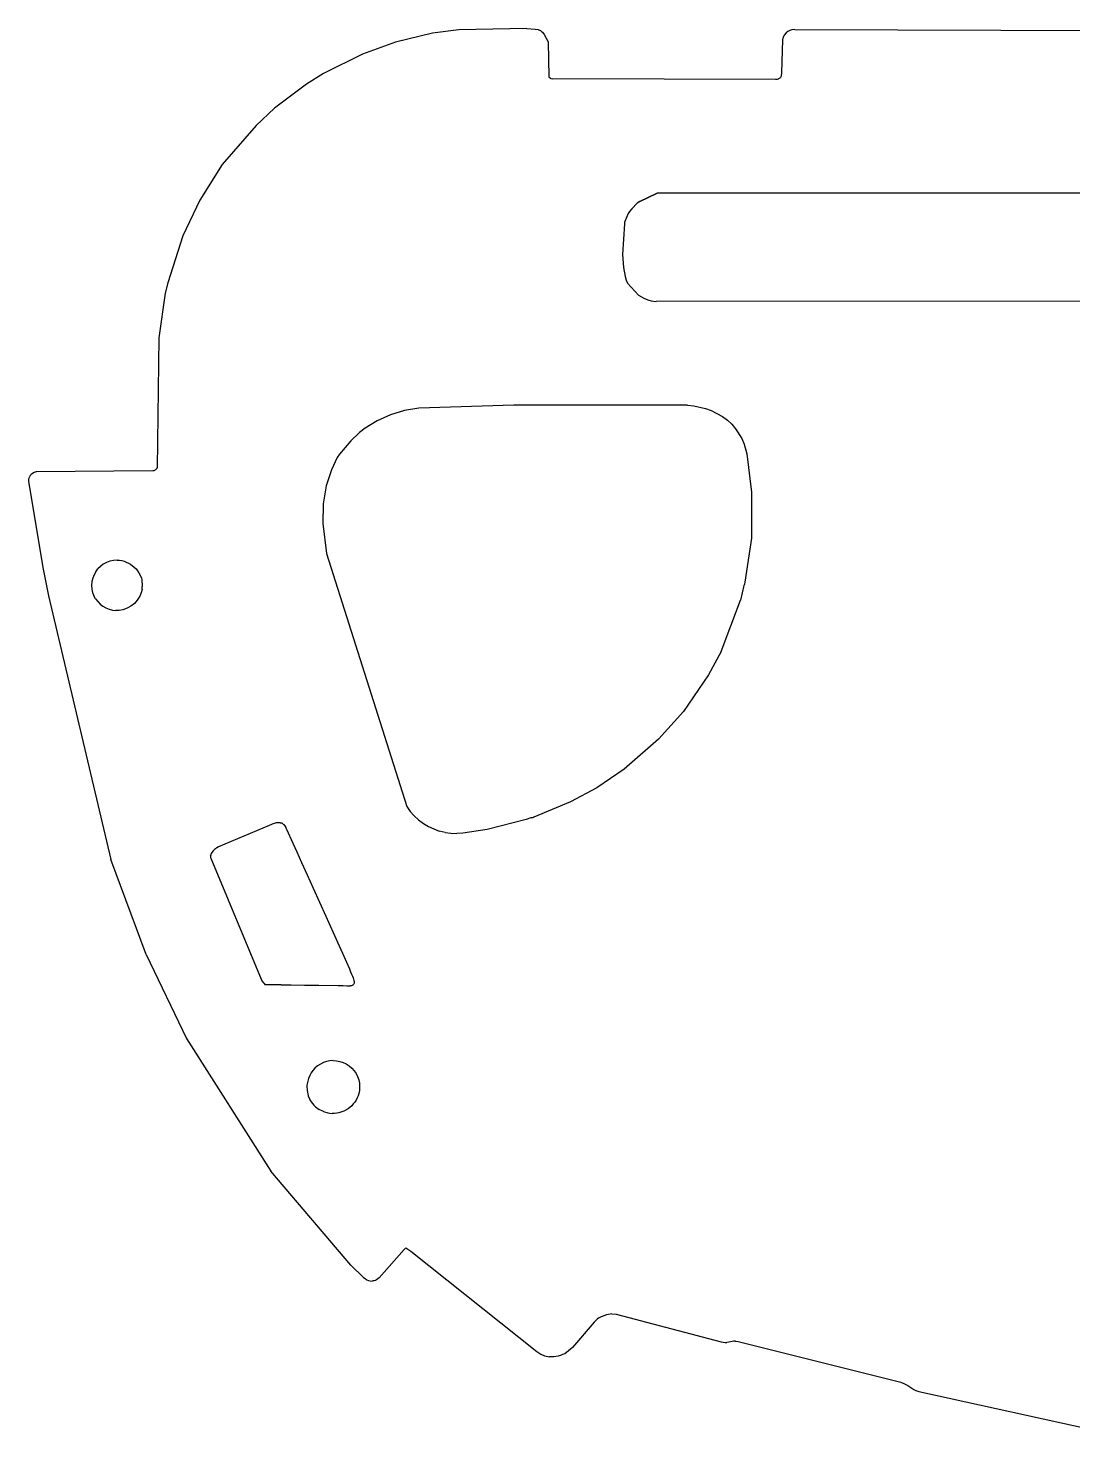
# Model space of a CAD drawing. Extents: x -18.7 to 18.6, y -6.8 to 5.9.
# Drawn here: x -18.66 to -9.96, y -5.98 to 5.85 of the extents above; entities that cross this region are included whole.
import ezdxf

# ---------------------------------------------------------------- set-up
doc = ezdxf.new("R2010")
doc.units = 0
doc.header["$MEASUREMENT"] = 0
doc.layers.get('0').update_dxf_attribs({"linetype": 'CONTINUOUS'})

msp = doc.modelspace()

# ---------------------------------------------------------------- linework, layer by layer
for p, q in [((-15.294, 5.807), (-15.601, 5.733)), ((-15.074, 5.836), (-15.294, 5.807)), ((-15.294, 5.807), (-15.294, 5.807)), ((-14.508, 5.848), (-15.074, 5.836)), ((-15.074, 5.836), (-15.074, 5.836)), ((-14.508, 5.848), (-14.437, 5.842)), ((-14.508, 5.848), (-14.508, 5.848)), ((-14.437, 5.842), (-14.413, 5.837)), ((-14.437, 5.842), (-14.437, 5.842)), ((-14.413, 5.837), (-14.403, 5.834)), ((-14.413, 5.837), (-14.413, 5.837)), ((-14.403, 5.834), (-14.403, 5.834)), ((-14.403, 5.834), (-14.394, 5.829)), ((-14.394, 5.829), (-14.394, 5.829)), ((-14.394, 5.829), (-14.386, 5.823)), ((-14.386, 5.823), (-14.386, 5.823)), ((-14.386, 5.823), (-14.378, 5.815)), ((-14.378, 5.815), (-14.363, 5.796)), ((-14.378, 5.815), (-14.378, 5.815)), ((-14.363, 5.796), (-14.329, 5.737)), ((-14.363, 5.796), (-14.363, 5.796)), ((-12.346, 5.811), (-12.363, 5.79)), ((-12.334, 5.821), (-12.346, 5.811)), ((-12.346, 5.811), (-12.346, 5.811)), ((-12.329, 5.825), (-12.334, 5.821)), ((-12.334, 5.821), (-12.334, 5.821)), ((-12.323, 5.828), (-12.329, 5.825)), ((-12.329, 5.825), (-12.329, 5.825)), ((-12.316, 5.831), (-12.323, 5.828)), ((-12.323, 5.828), (-12.323, 5.828)), ((-12.299, 5.835), (-12.316, 5.831)), ((-12.316, 5.831), (-12.316, 5.831)), ((-12.276, 5.838), (-12.299, 5.835)), ((-12.299, 5.835), (-12.299, 5.835)), ((-12.276, 5.838), (-9.574, 5.829)), ((-12.276, 5.838), (-12.276, 5.838)), ((-15.601, 5.733), (-15.877, 5.634)), ((-15.601, 5.733), (-15.601, 5.733)), ((-14.329, 5.737), (-14.325, 5.443)), ((-14.329, 5.737), (-14.329, 5.737)), ((-12.377, 5.753), (-12.385, 5.478)), ((-12.374, 5.767), (-12.377, 5.753)), ((-12.377, 5.753), (-12.377, 5.753)), ((-12.373, 5.771), (-12.374, 5.767)), ((-12.374, 5.767), (-12.374, 5.767)), ((-12.369, 5.779), (-12.373, 5.771)), ((-12.373, 5.771), (-12.373, 5.771)), ((-12.363, 5.79), (-12.369, 5.779)), ((-12.369, 5.779), (-12.369, 5.779)), ((-12.363, 5.79), (-12.363, 5.79)), ((-15.877, 5.634), (-16.201, 5.473)), ((-15.877, 5.634), (-15.877, 5.634)), ((-16.201, 5.473), (-16.344, 5.384)), ((-16.201, 5.473), (-16.201, 5.473)), ((-14.325, 5.443), (-14.325, 5.443)), ((-14.325, 5.443), (-14.311, 5.432)), ((-12.392, 5.445), (-12.395, 5.439)), ((-12.389, 5.453), (-12.392, 5.445)), ((-12.392, 5.445), (-12.392, 5.445)), ((-12.385, 5.478), (-12.389, 5.453)), ((-12.389, 5.453), (-12.389, 5.453)), ((-12.385, 5.478), (-12.385, 5.478)), ((-16.344, 5.384), (-16.61, 5.182)), ((-16.344, 5.384), (-16.344, 5.384)), ((-14.311, 5.432), (-14.311, 5.432)), ((-14.311, 5.432), (-14.308, 5.431)), ((-14.308, 5.431), (-14.304, 5.43)), ((-14.308, 5.431), (-14.308, 5.431)), ((-14.304, 5.43), (-14.292, 5.427)), ((-14.304, 5.43), (-14.304, 5.43)), ((-14.292, 5.427), (-14.292, 5.427)), ((-12.436, 5.422), (-14.292, 5.427)), ((-12.423, 5.423), (-12.436, 5.422)), ((-12.436, 5.422), (-12.436, 5.422)), ((-12.415, 5.425), (-12.423, 5.423)), ((-12.423, 5.423), (-12.423, 5.423)), ((-12.411, 5.427), (-12.415, 5.425)), ((-12.415, 5.425), (-12.415, 5.425)), ((-12.405, 5.43), (-12.411, 5.427)), ((-12.411, 5.427), (-12.411, 5.427)), ((-12.4, 5.434), (-12.405, 5.43)), ((-12.405, 5.43), (-12.405, 5.43)), ((-12.395, 5.439), (-12.4, 5.434)), ((-12.4, 5.434), (-12.4, 5.434)), ((-12.395, 5.439), (-12.395, 5.439)), ((-16.61, 5.182), (-16.763, 5.04)), ((-16.61, 5.182), (-16.61, 5.182)), ((-16.763, 5.04), (-17.045, 4.714)), ((-16.763, 5.04), (-16.763, 5.04)), ((-17.045, 4.714), (-17.231, 4.418)), ((-17.045, 4.714), (-17.045, 4.714)), ((-17.231, 4.418), (-17.374, 4.119)), ((-17.231, 4.418), (-17.231, 4.418)), ((-13.587, 4.392), (-13.633, 4.346)), ((-13.567, 4.406), (-13.587, 4.392)), ((-13.587, 4.392), (-13.587, 4.392)), ((-13.567, 4.406), (-13.422, 4.474)), ((-13.426, 4.473), (-13.567, 4.406)), ((-13.567, 4.406), (-13.567, 4.406)), ((-13.422, 4.474), (-13.426, 4.473)), ((-13.426, 4.473), (-13.426, 4.473)), ((13.478, 4.477), (-13.422, 4.474)), ((-13.422, 4.474), (-13.422, 4.474)), ((-13.662, 4.306), (-13.69, 4.24)), ((-13.651, 4.324), (-13.662, 4.306)), ((-13.662, 4.306), (-13.662, 4.306)), ((-13.633, 4.346), (-13.651, 4.324)), ((-13.651, 4.324), (-13.651, 4.324)), ((-13.633, 4.346), (-13.633, 4.346)), ((-13.695, 4.22), (-13.711, 3.964)), ((-13.693, 4.232), (-13.695, 4.22)), ((-13.695, 4.22), (-13.695, 4.22)), ((-13.69, 4.24), (-13.693, 4.232)), ((-13.693, 4.232), (-13.693, 4.232)), ((-13.69, 4.24), (-13.69, 4.24)), ((-17.374, 4.119), (-17.498, 3.728)), ((-17.374, 4.119), (-17.374, 4.119)), ((-13.711, 3.964), (-13.711, 3.964)), ((-13.711, 3.964), (-13.703, 3.855)), ((-13.703, 3.855), (-13.703, 3.855)), ((-13.703, 3.855), (-13.689, 3.782)), ((-17.498, 3.728), (-17.519, 3.642)), ((-17.498, 3.728), (-17.498, 3.728)), ((-13.689, 3.782), (-13.68, 3.752)), ((-13.689, 3.782), (-13.689, 3.782)), ((-13.68, 3.752), (-13.68, 3.752)), ((-13.68, 3.752), (-13.669, 3.726)), ((-13.669, 3.726), (-13.669, 3.726)), ((-13.669, 3.726), (-13.576, 3.626)), ((-17.519, 3.642), (-17.574, 3.27)), ((-17.519, 3.642), (-17.519, 3.642)), ((-13.576, 3.626), (-13.527, 3.599)), ((-13.576, 3.626), (-13.576, 3.626)), ((-13.527, 3.599), (-13.492, 3.585)), ((-13.527, 3.599), (-13.527, 3.599)), ((-13.492, 3.585), (-13.492, 3.585)), ((-13.492, 3.585), (-13.473, 3.58)), ((-13.473, 3.58), (-13.473, 3.58)), ((-13.473, 3.58), (-13.43, 3.573)), ((13.513, 3.597), (-13.43, 3.573)), ((-13.43, 3.573), (-13.43, 3.573)), ((-17.574, 3.27), (-17.588, 2.189)), ((-17.574, 3.27), (-17.574, 3.27)), ((-15.642, 2.63), (-15.754, 2.58)), ((-15.527, 2.666), (-15.642, 2.63)), ((-15.642, 2.63), (-15.642, 2.63)), ((-15.408, 2.684), (-15.527, 2.666)), ((-15.527, 2.666), (-15.527, 2.666)), ((-14.617, 2.71), (-15.408, 2.684)), ((-15.408, 2.684), (-15.408, 2.684)), ((-14.617, 2.71), (-14.617, 2.71)), ((-14.615, 2.71), (-14.617, 2.71)), ((-13.169, 2.709), (-14.615, 2.71)), ((-14.615, 2.71), (-14.615, 2.71)), ((-13.169, 2.709), (-13.116, 2.703)), ((-13.169, 2.709), (-13.169, 2.709)), ((-13.116, 2.703), (-13.018, 2.681)), ((-13.116, 2.703), (-13.116, 2.703)), ((-13.018, 2.681), (-13.018, 2.681)), ((-13.018, 2.681), (-12.973, 2.664)), ((-12.973, 2.664), (-12.878, 2.614)), ((-12.973, 2.664), (-12.973, 2.664)), ((-12.878, 2.614), (-12.837, 2.584)), ((-12.878, 2.614), (-12.878, 2.614)), ((-15.855, 2.517), (-15.901, 2.481)), ((-15.754, 2.58), (-15.855, 2.517)), ((-15.855, 2.517), (-15.855, 2.517)), ((-15.754, 2.58), (-15.754, 2.58)), ((-12.837, 2.584), (-12.801, 2.551)), ((-12.837, 2.584), (-12.837, 2.584)), ((-12.801, 2.551), (-12.801, 2.551)), ((-12.801, 2.551), (-12.768, 2.513)), ((-12.768, 2.513), (-12.716, 2.432)), ((-12.768, 2.513), (-12.768, 2.513)), ((-15.974, 2.413), (-16.067, 2.303)), ((-15.901, 2.481), (-15.974, 2.413)), ((-15.974, 2.413), (-15.974, 2.413)), ((-15.901, 2.481), (-15.901, 2.481)), ((-12.716, 2.432), (-12.696, 2.384)), ((-12.716, 2.432), (-12.716, 2.432)), ((-12.696, 2.384), (-12.696, 2.384)), ((-12.696, 2.384), (-12.675, 2.304)), ((-16.086, 2.273), (-16.134, 2.171)), ((-16.067, 2.303), (-16.086, 2.273)), ((-16.086, 2.273), (-16.086, 2.273)), ((-16.067, 2.303), (-16.067, 2.303)), ((-12.675, 2.304), (-12.675, 2.304)), ((-12.675, 2.304), (-12.635, 1.986)), ((-18.636, 2.131), (-18.644, 2.123)), ((-18.627, 2.139), (-18.636, 2.131)), ((-18.636, 2.131), (-18.636, 2.131)), ((-18.617, 2.146), (-18.627, 2.139)), ((-18.627, 2.139), (-18.627, 2.139)), ((-18.606, 2.152), (-18.617, 2.146)), ((-18.617, 2.146), (-18.617, 2.146)), ((-18.602, 2.153), (-18.606, 2.152)), ((-18.606, 2.152), (-18.606, 2.152)), ((-18.594, 2.154), (-18.602, 2.153)), ((-18.602, 2.153), (-18.602, 2.153)), ((-17.624, 2.162), (-18.594, 2.154)), ((-18.594, 2.154), (-18.594, 2.154)), ((-17.615, 2.163), (-17.624, 2.162)), ((-17.624, 2.162), (-17.624, 2.162)), ((-17.61, 2.165), (-17.615, 2.163)), ((-17.615, 2.163), (-17.615, 2.163)), ((-17.607, 2.167), (-17.61, 2.165)), ((-17.61, 2.165), (-17.61, 2.165)), ((-17.601, 2.171), (-17.607, 2.167)), ((-17.607, 2.167), (-17.607, 2.167)), ((-17.594, 2.177), (-17.601, 2.171)), ((-17.601, 2.171), (-17.601, 2.171)), ((-17.591, 2.18), (-17.594, 2.177)), ((-17.594, 2.177), (-17.594, 2.177)), ((-17.589, 2.183), (-17.591, 2.18)), ((-17.591, 2.18), (-17.591, 2.18)), ((-17.588, 2.189), (-17.589, 2.185)), ((-17.589, 2.185), (-17.589, 2.183)), ((-17.589, 2.185), (-17.589, 2.185)), ((-17.589, 2.183), (-17.589, 2.183)), ((-17.588, 2.189), (-17.588, 2.189)), ((-16.134, 2.171), (-16.179, 2.039)), ((-16.134, 2.171), (-16.134, 2.171)), ((-18.658, 2.094), (-18.659, 2.089)), ((-18.659, 2.089), (-18.659, 2.089)), ((-18.659, 2.089), (-18.659, 2.083)), ((-18.659, 2.083), (-18.659, 2.083)), ((-18.659, 2.083), (-18.659, 2.075)), ((-18.659, 2.075), (-18.535, 1.344)), ((-18.659, 2.075), (-18.659, 2.075)), ((-18.657, 2.099), (-18.658, 2.094)), ((-18.658, 2.094), (-18.658, 2.094)), ((-18.653, 2.109), (-18.657, 2.099)), ((-18.657, 2.099), (-18.657, 2.099)), ((-18.65, 2.114), (-18.653, 2.109)), ((-18.653, 2.109), (-18.653, 2.109)), ((-18.644, 2.123), (-18.65, 2.114)), ((-18.65, 2.114), (-18.65, 2.114)), ((-18.644, 2.123), (-18.644, 2.123)), ((-16.179, 2.039), (-16.204, 1.889)), ((-16.179, 2.039), (-16.179, 2.039)), ((-12.635, 1.986), (-12.635, 1.986)), ((-12.635, 1.986), (-12.635, 1.602)), ((-16.204, 1.889), (-16.208, 1.723)), ((-16.204, 1.889), (-16.204, 1.889)), ((-16.208, 1.723), (-16.175, 1.475)), ((-16.208, 1.723), (-16.208, 1.723)), ((-12.635, 1.602), (-12.69, 1.235)), ((-12.635, 1.602), (-12.635, 1.602)), ((-16.175, 1.475), (-16.175, 1.475)), ((-16.175, 1.475), (-15.507, -0.633)), ((-18.535, 1.344), (-18.491, 1.123)), ((-18.535, 1.344), (-18.535, 1.344)), ((-18.098, 1.323), (-18.112, 1.297)), ((-18.098, 1.323), (-18.08, 1.346)), ((-18.098, 1.323), (-18.098, 1.323)), ((-18.059, 1.367), (-18.08, 1.346)), ((-18.08, 1.346), (-18.08, 1.346)), ((-18.036, 1.385), (-18.059, 1.367)), ((-18.059, 1.367), (-18.059, 1.367)), ((-18.01, 1.399), (-18.036, 1.385)), ((-18.036, 1.385), (-18.036, 1.385)), ((-17.981, 1.41), (-18.01, 1.399)), ((-18.01, 1.399), (-18.01, 1.399)), ((-17.951, 1.416), (-17.981, 1.41)), ((-17.981, 1.41), (-17.981, 1.41)), ((-17.92, 1.419), (-17.951, 1.416)), ((-17.951, 1.416), (-17.951, 1.416)), ((-17.92, 1.419), (-17.92, 1.419)), ((-17.92, 1.419), (-17.9, 1.418)), ((-17.9, 1.418), (-17.9, 1.418)), ((-17.9, 1.418), (-17.881, 1.415)), ((-17.881, 1.415), (-17.881, 1.415)), ((-17.881, 1.415), (-17.862, 1.41)), ((-17.862, 1.41), (-17.862, 1.41)), ((-17.862, 1.41), (-17.844, 1.403)), ((-17.844, 1.403), (-17.844, 1.403)), ((-17.844, 1.403), (-17.826, 1.395)), ((-17.826, 1.395), (-17.809, 1.385)), ((-17.826, 1.395), (-17.826, 1.395)), ((-17.809, 1.385), (-17.809, 1.385)), ((-17.809, 1.385), (-17.777, 1.36)), ((-17.777, 1.36), (-17.763, 1.346)), ((-17.777, 1.36), (-17.777, 1.36)), ((-17.763, 1.346), (-17.763, 1.346)), ((-17.763, 1.346), (-17.75, 1.331)), ((-17.75, 1.331), (-17.75, 1.331)), ((-17.75, 1.331), (-17.739, 1.314)), ((-17.739, 1.314), (-17.739, 1.314)), ((-17.739, 1.314), (-17.721, 1.278)), ((-18.13, 1.24), (-18.133, 1.209)), ((-18.133, 1.209), (-18.133, 1.209)), ((-18.133, 1.209), (-18.131, 1.178)), ((-18.123, 1.269), (-18.13, 1.24)), ((-18.13, 1.24), (-18.13, 1.24)), ((-18.112, 1.297), (-18.123, 1.269)), ((-18.123, 1.269), (-18.123, 1.269)), ((-18.112, 1.297), (-18.112, 1.297)), ((-17.721, 1.278), (-17.717, 1.268)), ((-17.721, 1.278), (-17.721, 1.278)), ((-17.717, 1.268), (-17.717, 1.268)), ((-17.717, 1.268), (-17.715, 1.258)), ((-17.715, 1.258), (-17.711, 1.199)), ((-17.715, 1.258), (-17.715, 1.258)), ((-17.713, 1.177), (-17.711, 1.199)), ((-17.711, 1.199), (-17.711, 1.199)), ((-12.699, 1.209), (-12.727, 1.087)), ((-12.697, 1.213), (-12.699, 1.209)), ((-12.699, 1.209), (-12.699, 1.209)), ((-12.695, 1.217), (-12.697, 1.213)), ((-12.697, 1.213), (-12.697, 1.213)), ((-12.694, 1.22), (-12.695, 1.217)), ((-12.695, 1.217), (-12.695, 1.217)), ((-12.69, 1.235), (-12.694, 1.22)), ((-12.694, 1.22), (-12.694, 1.22)), ((-12.69, 1.235), (-12.69, 1.235)), ((-18.491, 1.123), (-17.972, -1.074)), ((-18.491, 1.123), (-18.491, 1.123)), ((-18.131, 1.178), (-18.124, 1.149)), ((-18.131, 1.178), (-18.131, 1.178)), ((-18.124, 1.149), (-18.124, 1.149)), ((-18.124, 1.149), (-18.114, 1.122)), ((-18.114, 1.122), (-18.114, 1.122)), ((-18.1, 1.097), (-18.114, 1.122)), ((-18.1, 1.097), (-18.1, 1.097)), ((-18.1, 1.097), (-18.082, 1.074)), ((-18.082, 1.074), (-18.062, 1.053)), ((-18.082, 1.074), (-18.082, 1.074)), ((-17.752, 1.087), (-17.776, 1.059)), ((-17.732, 1.119), (-17.752, 1.087)), ((-17.752, 1.087), (-17.752, 1.087)), ((-17.718, 1.155), (-17.732, 1.119)), ((-17.732, 1.119), (-17.732, 1.119)), ((-17.714, 1.168), (-17.718, 1.155)), ((-17.718, 1.155), (-17.718, 1.155)), ((-17.713, 1.177), (-17.714, 1.168)), ((-17.714, 1.168), (-17.714, 1.168)), ((-17.713, 1.177), (-17.713, 1.177)), ((-12.889, 0.658), (-12.727, 1.087)), ((-12.727, 1.087), (-12.727, 1.087)), ((-18.062, 1.053), (-18.062, 1.053)), ((-18.062, 1.053), (-18.039, 1.036)), ((-18.039, 1.036), (-18.014, 1.021)), ((-18.039, 1.036), (-18.039, 1.036)), ((-18.014, 1.021), (-18.014, 1.021)), ((-18.014, 1.021), (-17.987, 1.01)), ((-17.987, 1.01), (-17.987, 1.01)), ((-17.987, 1.01), (-17.959, 1.003)), ((-17.959, 1.003), (-17.959, 1.003)), ((-17.959, 1.003), (-17.931, 0.999)), ((-17.902, 1), (-17.931, 0.999)), ((-17.931, 0.999), (-17.931, 0.999)), ((-17.873, 1.005), (-17.902, 1)), ((-17.902, 1), (-17.902, 1)), ((-17.837, 1.018), (-17.873, 1.005)), ((-17.873, 1.005), (-17.873, 1.005)), ((-17.805, 1.036), (-17.837, 1.018)), ((-17.837, 1.018), (-17.837, 1.018)), ((-17.776, 1.059), (-17.805, 1.036)), ((-17.805, 1.036), (-17.805, 1.036)), ((-17.776, 1.059), (-17.776, 1.059)), ((-12.889, 0.658), (-12.994, 0.463)), ((-12.889, 0.658), (-12.889, 0.658)), ((-12.889, 0.658), (-12.889, 0.658)), ((-12.889, 0.658), (-12.889, 0.658)), ((-12.994, 0.463), (-13.203, 0.159)), ((-12.994, 0.463), (-12.994, 0.463)), ((-13.41, -0.072), (-13.203, 0.159)), ((-13.203, 0.159), (-13.203, 0.159)), ((-13.41, -0.072), (-13.697, -0.321)), ((-13.41, -0.072), (-13.41, -0.072)), ((-13.697, -0.321), (-13.924, -0.477)), ((-13.697, -0.321), (-13.697, -0.321)), ((-13.924, -0.477), (-14.143, -0.594)), ((-13.924, -0.477), (-13.924, -0.477)), ((-15.507, -0.633), (-15.507, -0.633)), ((-15.507, -0.633), (-15.478, -0.674)), ((-15.478, -0.674), (-15.445, -0.711)), ((-15.478, -0.674), (-15.478, -0.674)), ((-14.143, -0.594), (-14.449, -0.721)), ((-14.143, -0.594), (-14.143, -0.594)), ((-16.654, -0.79), (-17.076, -0.97)), ((-16.647, -0.788), (-16.654, -0.79)), ((-16.654, -0.79), (-16.654, -0.79)), ((-16.64, -0.785), (-16.647, -0.788)), ((-16.647, -0.788), (-16.647, -0.788)), ((-16.634, -0.783), (-16.64, -0.785)), ((-16.64, -0.785), (-16.64, -0.785)), ((-16.629, -0.781), (-16.634, -0.783)), ((-16.634, -0.783), (-16.634, -0.783)), ((-16.595, -0.769), (-16.629, -0.781)), ((-16.629, -0.781), (-16.629, -0.781)), ((-16.592, -0.769), (-16.595, -0.769)), ((-16.595, -0.769), (-16.595, -0.769)), ((-16.589, -0.768), (-16.592, -0.769)), ((-16.592, -0.769), (-16.592, -0.769)), ((-16.589, -0.768), (-16.589, -0.768)), ((-16.586, -0.768), (-16.589, -0.768)), ((-16.586, -0.768), (-16.586, -0.768)), ((-16.561, -0.768), (-16.586, -0.768)), ((-16.561, -0.768), (-16.554, -0.768)), ((-16.561, -0.768), (-16.561, -0.768)), ((-16.554, -0.768), (-16.551, -0.769)), ((-16.554, -0.768), (-16.554, -0.768)), ((-16.551, -0.769), (-16.549, -0.77)), ((-16.551, -0.769), (-16.551, -0.769)), ((-16.549, -0.77), (-16.549, -0.77)), ((-16.549, -0.77), (-16.546, -0.772)), ((-16.546, -0.772), (-16.541, -0.776)), ((-16.546, -0.772), (-16.546, -0.772)), ((-16.541, -0.776), (-16.541, -0.776)), ((-16.541, -0.776), (-16.538, -0.778)), ((-16.538, -0.778), (-16.535, -0.782)), ((-16.538, -0.778), (-16.538, -0.778)), ((-16.535, -0.782), (-16.532, -0.784)), ((-16.535, -0.782), (-16.535, -0.782)), ((-16.532, -0.784), (-16.532, -0.784)), ((-16.532, -0.784), (-16.524, -0.795)), ((-16.524, -0.795), (-16.516, -0.808)), ((-16.524, -0.795), (-16.524, -0.795)), ((-16.516, -0.808), (-16.514, -0.811)), ((-16.516, -0.808), (-16.516, -0.808)), ((-16.514, -0.811), (-16.514, -0.811)), ((-16.514, -0.811), (-16.513, -0.815)), ((-16.513, -0.815), (-16.511, -0.818)), ((-16.513, -0.815), (-16.513, -0.815)), ((-16.511, -0.818), (-16.511, -0.818)), ((-16.511, -0.818), (-16.51, -0.821)), ((-16.51, -0.821), (-16.457, -0.938)), ((-16.51, -0.821), (-16.51, -0.821)), ((-15.445, -0.711), (-15.409, -0.745)), ((-15.445, -0.711), (-15.445, -0.711)), ((-15.409, -0.745), (-15.369, -0.774)), ((-15.409, -0.745), (-15.409, -0.745)), ((-15.369, -0.774), (-15.369, -0.774)), ((-15.369, -0.774), (-15.327, -0.799)), ((-15.327, -0.799), (-15.283, -0.82)), ((-15.327, -0.799), (-15.327, -0.799)), ((-15.283, -0.82), (-15.237, -0.837)), ((-15.283, -0.82), (-15.283, -0.82)), ((-14.839, -0.823), (-15.04, -0.854)), ((-14.839, -0.823), (-15.04, -0.854)), ((-14.512, -0.742), (-14.839, -0.823)), ((-14.839, -0.823), (-14.839, -0.823)), ((-14.474, -0.728), (-14.512, -0.742)), ((-14.512, -0.742), (-14.512, -0.742)), ((-14.47, -0.727), (-14.474, -0.728)), ((-14.474, -0.728), (-14.474, -0.728)), ((-14.46, -0.726), (-14.47, -0.727)), ((-14.47, -0.727), (-14.47, -0.727)), ((-14.457, -0.726), (-14.46, -0.726)), ((-14.46, -0.726), (-14.46, -0.726)), ((-14.455, -0.725), (-14.457, -0.726)), ((-14.457, -0.726), (-14.457, -0.726)), ((-14.454, -0.724), (-14.455, -0.725)), ((-14.455, -0.725), (-14.455, -0.725)), ((-14.453, -0.724), (-14.454, -0.724)), ((-14.454, -0.724), (-14.454, -0.724)), ((-14.453, -0.723), (-14.453, -0.724)), ((-14.453, -0.723), (-14.453, -0.723)), ((-14.452, -0.723), (-14.453, -0.723)), ((-14.453, -0.724), (-14.453, -0.724)), ((-14.451, -0.722), (-14.452, -0.722)), ((-14.452, -0.722), (-14.452, -0.722)), ((-14.452, -0.722), (-14.452, -0.723)), ((-14.452, -0.723), (-14.452, -0.723)), ((-14.449, -0.721), (-14.451, -0.722)), ((-14.451, -0.722), (-14.451, -0.722)), ((-14.449, -0.721), (-14.449, -0.721)), ((-16.457, -0.938), (-16.457, -0.938)), ((-16.457, -0.938), (-16.424, -1.01)), ((-15.237, -0.837), (-15.237, -0.837)), ((-15.189, -0.849), (-15.237, -0.837)), ((-15.189, -0.849), (-15.189, -0.849)), ((-15.189, -0.849), (-15.14, -0.856)), ((-15.14, -0.856), (-15.09, -0.857)), ((-15.14, -0.856), (-15.14, -0.856)), ((-15.04, -0.854), (-15.09, -0.857)), ((-15.04, -0.854), (-15.09, -0.857)), ((-15.09, -0.857), (-15.09, -0.857)), ((-15.04, -0.854), (-15.04, -0.854)), ((-17.143, -1.044), (-17.141, -1.037)), ((-17.143, -1.044), (-17.143, -1.05)), ((-17.143, -1.044), (-17.143, -1.044)), ((-17.143, -1.05), (-17.143, -1.05)), ((-17.143, -1.05), (-17.142, -1.057)), ((-17.142, -1.057), (-17.142, -1.057)), ((-17.142, -1.057), (-17.14, -1.064)), ((-17.139, -1.031), (-17.141, -1.037)), ((-17.141, -1.037), (-17.141, -1.037)), ((-17.14, -1.064), (-16.72, -2.072)), ((-17.14, -1.064), (-17.14, -1.064)), ((-17.136, -1.024), (-17.139, -1.031)), ((-17.139, -1.031), (-17.139, -1.031)), ((-17.132, -1.017), (-17.136, -1.024)), ((-17.136, -1.024), (-17.136, -1.024)), ((-17.121, -1.002), (-17.132, -1.017)), ((-17.132, -1.017), (-17.132, -1.017)), ((-17.116, -0.996), (-17.121, -1.002)), ((-17.121, -1.002), (-17.121, -1.002)), ((-17.109, -0.99), (-17.116, -0.996)), ((-17.116, -0.996), (-17.116, -0.996)), ((-17.1, -0.984), (-17.109, -0.99)), ((-17.109, -0.99), (-17.109, -0.99)), ((-17.095, -0.981), (-17.1, -0.984)), ((-17.1, -0.984), (-17.1, -0.984)), ((-17.09, -0.978), (-17.095, -0.981)), ((-17.095, -0.981), (-17.095, -0.981)), ((-17.076, -0.97), (-17.09, -0.978)), ((-17.09, -0.978), (-17.09, -0.978)), ((-17.076, -0.97), (-17.076, -0.97)), ((-16.424, -1.01), (-16.383, -1.1)), ((-16.424, -1.01), (-16.424, -1.01)), ((-17.972, -1.074), (-17.972, -1.074)), ((-17.679, -1.866), (-17.972, -1.074)), ((-16.383, -1.1), (-16.336, -1.203)), ((-16.383, -1.1), (-16.383, -1.1)), ((-16.336, -1.203), (-16.286, -1.314)), ((-16.336, -1.203), (-16.336, -1.203)), ((-16.286, -1.314), (-16.286, -1.314)), ((-16.286, -1.314), (-16.181, -1.546)), ((-16.181, -1.546), (-16.181, -1.546)), ((-16.181, -1.546), (-16.084, -1.762)), ((-16.084, -1.762), (-16.043, -1.854)), ((-16.084, -1.762), (-16.084, -1.762)), ((-17.679, -1.866), (-17.342, -2.565)), ((-17.679, -1.866), (-17.679, -1.866)), ((-16.043, -1.854), (-16.01, -1.93)), ((-16.043, -1.854), (-16.043, -1.854)), ((-16.01, -1.93), (-15.985, -1.985)), ((-16.01, -1.93), (-16.01, -1.93)), ((-15.985, -1.985), (-15.975, -2.009)), ((-15.985, -1.985), (-15.985, -1.985)), ((-15.975, -2.009), (-15.967, -2.029)), ((-15.975, -2.009), (-15.975, -2.009)), ((-16.72, -2.072), (-16.72, -2.074)), ((-16.72, -2.072), (-16.72, -2.072)), ((-16.72, -2.074), (-16.718, -2.078)), ((-16.72, -2.074), (-16.72, -2.074)), ((-16.718, -2.078), (-16.718, -2.078)), ((-16.718, -2.078), (-16.712, -2.088)), ((-16.712, -2.088), (-16.712, -2.088)), ((-16.712, -2.088), (-16.704, -2.099)), ((-16.704, -2.099), (-16.704, -2.099)), ((-16.704, -2.099), (-16.702, -2.101)), ((-16.702, -2.101), (-16.702, -2.101)), ((-16.702, -2.101), (-16.701, -2.102)), ((-16.701, -2.102), (-16.701, -2.102)), ((-16.701, -2.102), (-16.699, -2.103)), ((-16.699, -2.103), (-16.699, -2.103)), ((-16.699, -2.103), (-16.687, -2.117)), ((-16.687, -2.117), (-16.687, -2.117)), ((-16.687, -2.117), (-16.686, -2.117)), ((-16.686, -2.117), (-16.686, -2.117)), ((-16.553, -2.118), (-16.686, -2.117)), ((-16.553, -2.118), (-16.516, -2.118)), ((-16.553, -2.118), (-16.553, -2.118)), ((-16.516, -2.118), (-16.47, -2.119)), ((-16.516, -2.118), (-16.516, -2.118)), ((-16.47, -2.119), (-16.36, -2.12)), ((-16.47, -2.119), (-16.47, -2.119)), ((-16.36, -2.12), (-16.36, -2.12)), ((-16.36, -2.12), (-16.241, -2.121)), ((-16.241, -2.121), (-16.241, -2.121)), ((-16.241, -2.121), (-16.079, -2.123)), ((-16.079, -2.123), (-16.079, -2.123)), ((-16.079, -2.123), (-16.038, -2.124)), ((-16.038, -2.124), (-16.038, -2.124)), ((-16.038, -2.124), (-16.006, -2.125)), ((-16.006, -2.125), (-16.006, -2.125)), ((-16.006, -2.125), (-15.987, -2.125)), ((-15.987, -2.125), (-15.987, -2.125)), ((-15.987, -2.125), (-15.982, -2.125)), ((-15.982, -2.125), (-15.978, -2.125)), ((-15.982, -2.125), (-15.982, -2.125)), ((-15.974, -2.125), (-15.978, -2.125)), ((-15.978, -2.125), (-15.978, -2.125)), ((-15.974, -2.125), (-15.974, -2.125)), ((-15.968, -2.125), (-15.974, -2.125)), ((-15.963, -2.124), (-15.968, -2.125)), ((-15.968, -2.125), (-15.968, -2.125)), ((-15.967, -2.029), (-15.967, -2.029)), ((-15.967, -2.029), (-15.96, -2.046)), ((-15.961, -2.123), (-15.963, -2.124)), ((-15.963, -2.124), (-15.963, -2.124)), ((-15.959, -2.122), (-15.961, -2.123)), ((-15.961, -2.123), (-15.961, -2.123)), ((-15.96, -2.046), (-15.96, -2.046)), ((-15.96, -2.046), (-15.954, -2.061)), ((-15.957, -2.121), (-15.959, -2.122)), ((-15.959, -2.122), (-15.959, -2.122)), ((-15.956, -2.12), (-15.957, -2.121)), ((-15.957, -2.121), (-15.957, -2.121)), ((-15.956, -2.12), (-15.955, -2.118)), ((-15.956, -2.12), (-15.955, -2.118)), ((-15.956, -2.12), (-15.956, -2.12)), ((-15.951, -2.114), (-15.955, -2.118)), ((-15.951, -2.114), (-15.955, -2.118)), ((-15.955, -2.118), (-15.955, -2.118)), ((-15.954, -2.061), (-15.948, -2.083)), ((-15.954, -2.061), (-15.954, -2.061)), ((-15.948, -2.109), (-15.951, -2.114)), ((-15.951, -2.114), (-15.951, -2.114)), ((-15.948, -2.083), (-15.946, -2.091)), ((-15.948, -2.083), (-15.948, -2.083)), ((-15.946, -2.104), (-15.948, -2.109)), ((-15.948, -2.109), (-15.948, -2.109)), ((-15.946, -2.091), (-15.946, -2.091)), ((-15.946, -2.091), (-15.946, -2.098)), ((-15.946, -2.098), (-15.946, -2.104)), ((-15.946, -2.098), (-15.946, -2.098)), ((-15.946, -2.104), (-15.946, -2.104)), ((-17.342, -2.565), (-17.342, -2.565)), ((-17.342, -2.565), (-16.639, -3.67)), ((-16.29, -2.831), (-16.304, -2.851)), ((-16.274, -2.813), (-16.29, -2.831)), ((-16.29, -2.831), (-16.29, -2.831)), ((-16.251, -2.793), (-16.274, -2.813)), ((-16.274, -2.813), (-16.274, -2.813)), ((-16.227, -2.778), (-16.251, -2.793)), ((-16.251, -2.793), (-16.251, -2.793)), ((-16.202, -2.765), (-16.227, -2.778)), ((-16.227, -2.778), (-16.227, -2.778)), ((-16.175, -2.756), (-16.202, -2.765)), ((-16.202, -2.765), (-16.202, -2.765)), ((-16.148, -2.751), (-16.175, -2.756)), ((-16.175, -2.756), (-16.175, -2.756)), ((-16.12, -2.749), (-16.148, -2.751)), ((-16.148, -2.751), (-16.148, -2.751)), ((-16.12, -2.749), (-16.12, -2.749)), ((-16.12, -2.749), (-16.093, -2.751)), ((-16.093, -2.751), (-16.093, -2.751)), ((-16.093, -2.751), (-16.065, -2.756)), ((-16.065, -2.756), (-16.038, -2.764)), ((-16.065, -2.756), (-16.065, -2.756)), ((-16.038, -2.764), (-16.038, -2.764)), ((-16.038, -2.764), (-16.013, -2.777)), ((-16.013, -2.777), (-15.988, -2.792)), ((-16.013, -2.777), (-16.013, -2.777)), ((-15.988, -2.792), (-15.988, -2.792)), ((-15.988, -2.792), (-15.965, -2.811)), ((-15.965, -2.811), (-15.946, -2.833)), ((-15.965, -2.811), (-15.965, -2.811)), ((-15.946, -2.833), (-15.93, -2.856)), ((-15.946, -2.833), (-15.946, -2.833)), ((-16.339, -2.953), (-16.34, -2.959)), ((-16.326, -2.897), (-16.339, -2.953)), ((-16.339, -2.953), (-16.339, -2.953)), ((-16.316, -2.873), (-16.326, -2.897)), ((-16.326, -2.897), (-16.326, -2.897)), ((-16.304, -2.851), (-16.316, -2.873)), ((-16.316, -2.873), (-16.316, -2.873)), ((-16.304, -2.851), (-16.304, -2.851)), ((-15.93, -2.856), (-15.93, -2.856)), ((-15.93, -2.856), (-15.917, -2.882)), ((-15.917, -2.882), (-15.917, -2.882)), ((-15.917, -2.882), (-15.908, -2.909)), ((-15.908, -2.909), (-15.902, -2.937)), ((-15.908, -2.909), (-15.908, -2.909)), ((-15.902, -2.937), (-15.9, -2.967)), ((-15.902, -2.937), (-15.902, -2.937)), ((-16.34, -2.959), (-16.34, -2.959)), ((-16.34, -2.959), (-16.337, -2.997)), ((-16.337, -2.997), (-16.328, -3.041)), ((-16.337, -2.997), (-16.337, -2.997)), ((-16.328, -3.041), (-16.328, -3.041)), ((-16.328, -3.041), (-16.319, -3.068)), ((-16.319, -3.068), (-16.315, -3.075)), ((-16.319, -3.068), (-16.319, -3.068)), ((-16.315, -3.075), (-16.315, -3.075)), ((-16.315, -3.075), (-16.304, -3.093)), ((-15.92, -3.06), (-15.929, -3.078)), ((-15.912, -3.042), (-15.92, -3.06)), ((-15.92, -3.06), (-15.92, -3.06)), ((-15.906, -3.023), (-15.912, -3.042)), ((-15.912, -3.042), (-15.912, -3.042)), ((-15.902, -2.998), (-15.906, -3.023)), ((-15.906, -3.023), (-15.906, -3.023)), ((-15.9, -2.967), (-15.902, -2.998)), ((-15.902, -2.998), (-15.902, -2.998)), ((-15.9, -2.967), (-15.9, -2.967)), ((-16.304, -3.093), (-16.282, -3.119)), ((-16.304, -3.093), (-16.304, -3.093)), ((-16.282, -3.119), (-16.282, -3.119)), ((-16.282, -3.119), (-16.268, -3.133)), ((-16.268, -3.133), (-16.237, -3.156)), ((-16.268, -3.133), (-16.268, -3.133)), ((-16.202, -3.174), (-16.237, -3.156)), ((-16.237, -3.156), (-16.237, -3.156)), ((-16.202, -3.174), (-16.166, -3.185)), ((-16.202, -3.174), (-16.202, -3.174)), ((-16.166, -3.185), (-16.147, -3.188)), ((-16.166, -3.185), (-16.166, -3.185)), ((-16.147, -3.188), (-16.147, -3.188)), ((-16.147, -3.188), (-16.128, -3.19)), ((-16.109, -3.189), (-16.128, -3.19)), ((-16.128, -3.19), (-16.128, -3.19)), ((-16.091, -3.187), (-16.109, -3.189)), ((-16.109, -3.189), (-16.109, -3.189)), ((-16.072, -3.184), (-16.091, -3.187)), ((-16.091, -3.187), (-16.091, -3.187)), ((-16.033, -3.17), (-16.072, -3.184)), ((-16.072, -3.184), (-16.072, -3.184)), ((-15.997, -3.15), (-16.033, -3.17)), ((-16.033, -3.17), (-16.033, -3.17)), ((-15.966, -3.125), (-15.997, -3.15)), ((-15.997, -3.15), (-15.997, -3.15)), ((-15.953, -3.11), (-15.966, -3.125)), ((-15.966, -3.125), (-15.966, -3.125)), ((-15.94, -3.095), (-15.953, -3.11)), ((-15.953, -3.11), (-15.953, -3.11)), ((-15.929, -3.078), (-15.94, -3.095)), ((-15.94, -3.095), (-15.94, -3.095)), ((-15.929, -3.078), (-15.929, -3.078)), ((-15.974, -4.453), (-16.639, -3.67)), ((-16.639, -3.67), (-16.639, -3.67)), ((-15.53, -4.321), (-15.738, -4.557)), ((-15.515, -4.309), (-15.53, -4.321)), ((-15.53, -4.321), (-15.53, -4.321)), ((-15.515, -4.309), (-15.515, -4.309)), ((-15.515, -4.309), (-15.473, -4.335)), ((-15.473, -4.335), (-14.425, -5.173)), ((-15.473, -4.335), (-15.473, -4.335)), ((-15.974, -4.453), (-15.974, -4.453)), ((-15.974, -4.453), (-15.869, -4.554)), ((-15.869, -4.554), (-15.855, -4.565)), ((-15.869, -4.554), (-15.869, -4.554)), ((-15.855, -4.565), (-15.84, -4.574)), ((-15.855, -4.565), (-15.855, -4.565)), ((-15.84, -4.574), (-15.826, -4.58)), ((-15.84, -4.574), (-15.84, -4.574)), ((-15.826, -4.58), (-15.811, -4.584)), ((-15.826, -4.58), (-15.826, -4.58)), ((-15.811, -4.584), (-15.811, -4.584)), ((-15.811, -4.584), (-15.796, -4.585)), ((-15.787, -4.584), (-15.796, -4.585)), ((-15.796, -4.585), (-15.796, -4.585)), ((-15.778, -4.583), (-15.787, -4.584)), ((-15.787, -4.584), (-15.787, -4.584)), ((-15.769, -4.58), (-15.778, -4.583)), ((-15.778, -4.583), (-15.778, -4.583)), ((-15.76, -4.575), (-15.769, -4.58)), ((-15.769, -4.58), (-15.769, -4.58)), ((-15.749, -4.567), (-15.76, -4.575)), ((-15.76, -4.575), (-15.76, -4.575)), ((-15.738, -4.557), (-15.749, -4.567)), ((-15.749, -4.567), (-15.749, -4.567)), ((-15.738, -4.557), (-15.738, -4.557)), ((-13.947, -4.927), (-14.126, -5.137)), ((-13.922, -4.903), (-13.947, -4.927)), ((-13.947, -4.927), (-13.947, -4.927)), ((-13.91, -4.895), (-13.922, -4.903)), ((-13.922, -4.903), (-13.922, -4.903)), ((-13.9, -4.888), (-13.91, -4.895)), ((-13.91, -4.895), (-13.91, -4.895)), ((-13.889, -4.883), (-13.9, -4.888)), ((-13.9, -4.888), (-13.9, -4.888)), ((-13.843, -4.867), (-13.889, -4.883)), ((-13.889, -4.883), (-13.889, -4.883)), ((-13.828, -4.863), (-13.843, -4.867)), ((-13.843, -4.867), (-13.843, -4.867)), ((-13.813, -4.86), (-13.828, -4.863)), ((-13.828, -4.863), (-13.828, -4.863)), ((-13.798, -4.859), (-13.813, -4.86)), ((-13.813, -4.86), (-13.813, -4.86)), ((-13.798, -4.859), (-13.763, -4.862)), ((-13.798, -4.859), (-13.798, -4.859)), ((-13.763, -4.862), (-13.763, -4.862)), ((-13.763, -4.862), (-12.888, -5.092)), ((-12.772, -5.085), (-12.784, -5.086)), ((-12.772, -5.085), (-12.772, -5.085)), ((-12.772, -5.085), (-12.766, -5.086)), ((-12.766, -5.086), (-12.766, -5.086)), ((-12.766, -5.086), (-12.748, -5.089)), ((-14.425, -5.173), (-14.391, -5.193)), ((-14.425, -5.173), (-14.425, -5.173)), ((-14.391, -5.193), (-14.391, -5.193)), ((-14.391, -5.193), (-14.36, -5.207)), ((-14.209, -5.198), (-14.227, -5.205)), ((-14.192, -5.19), (-14.209, -5.198)), ((-14.209, -5.198), (-14.209, -5.198)), ((-14.159, -5.167), (-14.192, -5.19)), ((-14.192, -5.19), (-14.192, -5.19)), ((-14.126, -5.137), (-14.159, -5.167)), ((-14.159, -5.167), (-14.159, -5.167)), ((-14.126, -5.137), (-14.126, -5.137)), ((-12.888, -5.092), (-12.856, -5.097)), ((-12.888, -5.092), (-12.888, -5.092)), ((-12.856, -5.097), (-12.84, -5.097)), ((-12.856, -5.097), (-12.856, -5.097)), ((-12.824, -5.095), (-12.84, -5.097)), ((-12.84, -5.097), (-12.84, -5.097)), ((-12.784, -5.086), (-12.824, -5.095)), ((-12.824, -5.095), (-12.824, -5.095)), ((-12.784, -5.086), (-12.784, -5.086)), ((-12.748, -5.089), (-11.393, -5.428)), ((-12.748, -5.089), (-12.748, -5.089)), ((-14.36, -5.207), (-14.346, -5.211)), ((-14.36, -5.207), (-14.36, -5.207)), ((-14.346, -5.211), (-14.332, -5.214)), ((-14.346, -5.211), (-14.346, -5.211)), ((-14.332, -5.214), (-14.318, -5.216)), ((-14.332, -5.214), (-14.332, -5.214)), ((-14.283, -5.216), (-14.318, -5.216)), ((-14.318, -5.216), (-14.318, -5.216)), ((-14.245, -5.21), (-14.283, -5.216)), ((-14.283, -5.216), (-14.283, -5.216)), ((-14.227, -5.205), (-14.245, -5.21)), ((-14.245, -5.21), (-14.245, -5.21)), ((-14.227, -5.205), (-14.227, -5.205)), ((-11.393, -5.428), (-11.361, -5.441)), ((-11.393, -5.428), (-11.393, -5.428)), ((-11.361, -5.441), (-11.334, -5.454)), ((-11.361, -5.441), (-11.361, -5.441)), ((-11.334, -5.454), (-11.334, -5.454)), ((-11.334, -5.454), (-11.284, -5.488)), ((-11.284, -5.488), (-11.267, -5.496)), ((-11.284, -5.488), (-11.284, -5.488)), ((-11.267, -5.496), (-11.243, -5.505)), ((-11.267, -5.496), (-11.267, -5.496)), ((-11.243, -5.505), (-11.243, -5.505)), ((-11.243, -5.505), (-9.085, -5.98))]:
    msp.add_line(p, q)

doc.saveas('drawing.dxf')
